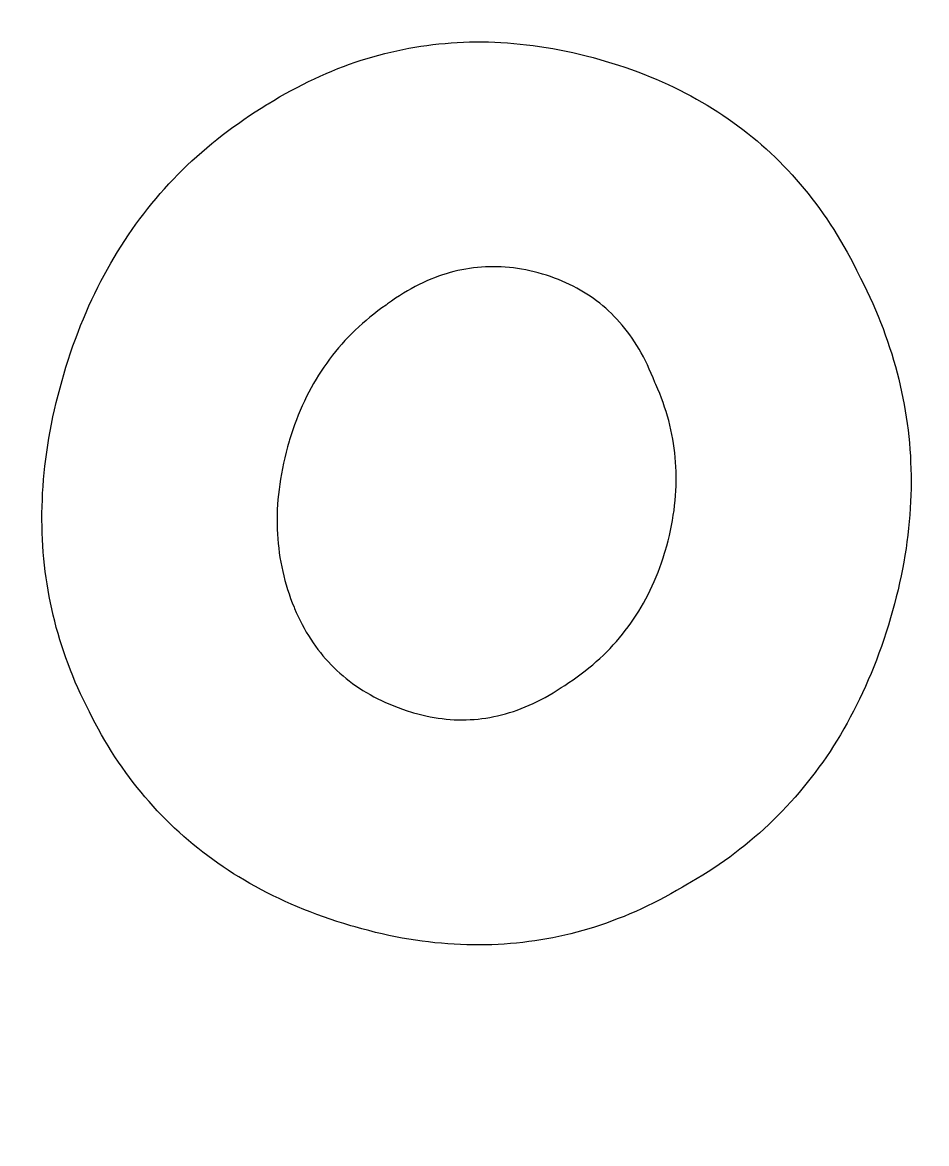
# Model space of a CAD drawing. Header units: inches. Extents: x -1316 to -504, y 751 to 1208.
# Drawn here: x -1155.9 to -1141.22, y 770.77 to 788.98 of the extents above; entities that cross this region are included whole.
import ezdxf

# ---------------------------------------------------------------- set-up
doc = ezdxf.new("R2010")
doc.units = ezdxf.units.IN
doc.header["$MEASUREMENT"] = 0
doc.linetypes.add('Continuous2', pattern=[0])
doc.layers.add('68343 AND 68344 CARRIAGE AND ARM PLATE', color=1, linetype='Continuous')
doc.layers.add('68351 TABLE', color=1, linetype='Continuous')

msp = doc.modelspace()

# ---------------------------------------------------------------- linework, layer by layer
at = {"layer": '68343 AND 68344 CARRIAGE AND ARM PLATE', "color": 3, "linetype": 'Continuous2', "lineweight": -3, "true_color": 0x00ff00}
for p, q in [((-1148.74, 788.656), (-1148.639, 788.659)), ((-1148.639, 788.659), (-1148.538, 788.66)), ((-1148.538, 788.66), (-1148.437, 788.66)), ((-1148.437, 788.66), (-1148.335, 788.659)), ((-1148.335, 788.659), (-1148.232, 788.655)), ((-1150.016, 788.472), (-1149.92, 788.496)), ((-1149.92, 788.496), (-1149.823, 788.518)), ((-1149.823, 788.518), (-1149.726, 788.538)), ((-1149.726, 788.538), (-1149.629, 788.557)), ((-1149.629, 788.557), (-1149.531, 788.574)), ((-1149.531, 788.574), (-1149.434, 788.59)), ((-1149.434, 788.59), (-1149.335, 788.604)), ((-1149.335, 788.604), (-1149.237, 788.617)), ((-1149.237, 788.617), (-1149.138, 788.628)), ((-1149.138, 788.628), (-1149.039, 788.637)), ((-1149.039, 788.637), (-1148.94, 788.645)), ((-1148.94, 788.645), (-1148.84, 788.651)), ((-1148.84, 788.651), (-1148.74, 788.656)), ((-1148.232, 788.655), (-1148.13, 788.65)), ((-1148.13, 788.65), (-1148.026, 788.644)), ((-1148.026, 788.644), (-1147.922, 788.635)), ((-1147.922, 788.635), (-1147.818, 788.626)), ((-1147.818, 788.626), (-1147.713, 788.614)), ((-1147.713, 788.614), (-1147.608, 788.601)), ((-1147.608, 788.601), (-1147.502, 788.586)), ((-1147.502, 788.586), (-1147.396, 788.57)), ((-1147.396, 788.57), (-1147.289, 788.551)), ((-1147.289, 788.551), (-1147.181, 788.531)), ((-1147.181, 788.531), (-1147.073, 788.51)), ((-1147.073, 788.51), (-1146.964, 788.486)), ((-1146.964, 788.486), (-1146.855, 788.461)), ((-1150.686, 788.262), (-1150.591, 788.297)), ((-1150.591, 788.297), (-1150.496, 788.33)), ((-1150.496, 788.33), (-1150.4, 788.362)), ((-1150.4, 788.362), (-1150.305, 788.392)), ((-1150.305, 788.392), (-1150.209, 788.42)), ((-1150.209, 788.42), (-1150.113, 788.447)), ((-1150.113, 788.447), (-1150.016, 788.472)), ((-1146.855, 788.461), (-1146.745, 788.434)), ((-1146.745, 788.434), (-1146.634, 788.405)), ((-1146.634, 788.405), (-1146.522, 788.374)), ((-1146.522, 788.374), (-1146.438, 788.35)), ((-1146.438, 788.35), (-1146.329, 788.317)), ((-1146.329, 788.317), (-1146.222, 788.283)), ((-1151.065, 788.106), (-1150.971, 788.148)), ((-1150.971, 788.148), (-1150.876, 788.187)), ((-1150.876, 788.187), (-1150.781, 788.226)), ((-1150.781, 788.226), (-1150.686, 788.262)), ((-1146.222, 788.283), (-1146.116, 788.248)), ((-1146.116, 788.248), (-1146.012, 788.211)), ((-1146.012, 788.211), (-1145.909, 788.174)), ((-1145.909, 788.174), (-1145.807, 788.135)), ((-1145.807, 788.135), (-1145.707, 788.095)), ((-1151.443, 787.922), (-1151.349, 787.971)), ((-1151.349, 787.971), (-1151.254, 788.018)), ((-1151.254, 788.018), (-1151.16, 788.063)), ((-1151.16, 788.063), (-1151.065, 788.106)), ((-1145.707, 788.095), (-1145.609, 788.054)), ((-1145.609, 788.054), (-1145.511, 788.011)), ((-1145.511, 788.011), (-1145.415, 787.968)), ((-1145.415, 787.968), (-1145.32, 787.923)), ((-1151.819, 787.71), (-1151.725, 787.766)), ((-1151.725, 787.766), (-1151.631, 787.82)), ((-1151.631, 787.82), (-1151.537, 787.872)), ((-1151.537, 787.872), (-1151.443, 787.922)), ((-1145.32, 787.923), (-1145.227, 787.877)), ((-1145.227, 787.877), (-1145.135, 787.83)), ((-1145.135, 787.83), (-1145.044, 787.782)), ((-1145.044, 787.782), (-1144.954, 787.733)), ((-1152.122, 787.523), (-1152.027, 787.583)), ((-1152.027, 787.583), (-1151.931, 787.642)), ((-1151.931, 787.642), (-1151.913, 787.653)), ((-1151.913, 787.653), (-1151.819, 787.71)), ((-1144.954, 787.733), (-1144.866, 787.683)), ((-1144.866, 787.683), (-1144.779, 787.631)), ((-1144.779, 787.631), (-1144.693, 787.578)), ((-1144.693, 787.578), (-1144.608, 787.524)), ((-1152.396, 787.338), (-1152.306, 787.401)), ((-1152.306, 787.401), (-1152.215, 787.463)), ((-1152.215, 787.463), (-1152.122, 787.523)), ((-1144.608, 787.524), (-1144.524, 787.469)), ((-1144.524, 787.469), (-1144.442, 787.413)), ((-1144.442, 787.413), (-1144.361, 787.356)), ((-1152.659, 787.144), (-1152.573, 787.21)), ((-1152.573, 787.21), (-1152.485, 787.275)), ((-1152.485, 787.275), (-1152.396, 787.338)), ((-1144.361, 787.356), (-1144.28, 787.297)), ((-1144.28, 787.297), (-1144.201, 787.238)), ((-1144.201, 787.238), (-1144.123, 787.177)), ((-1152.827, 787.01), (-1152.744, 787.078)), ((-1152.744, 787.078), (-1152.659, 787.144)), ((-1144.123, 787.177), (-1144.046, 787.115)), ((-1144.046, 787.115), (-1143.971, 787.052)), ((-1143.971, 787.052), (-1143.896, 786.987)), ((-1153.07, 786.801), (-1152.991, 786.872)), ((-1152.991, 786.872), (-1152.91, 786.941)), ((-1152.91, 786.941), (-1152.827, 787.01)), ((-1143.896, 786.987), (-1143.822, 786.922)), ((-1143.822, 786.922), (-1143.749, 786.855)), ((-1143.749, 786.855), (-1143.678, 786.787)), ((-1153.302, 786.583), (-1153.226, 786.657)), ((-1153.226, 786.657), (-1153.149, 786.729)), ((-1153.149, 786.729), (-1153.07, 786.801)), ((-1143.678, 786.787), (-1143.607, 786.718)), ((-1143.607, 786.718), (-1143.538, 786.647)), ((-1153.45, 786.432), (-1153.377, 786.508)), ((-1153.377, 786.508), (-1153.302, 786.583)), ((-1143.538, 786.647), (-1143.469, 786.575)), ((-1143.469, 786.575), (-1143.401, 786.502)), ((-1143.401, 786.502), (-1143.335, 786.428)), ((-1153.594, 786.277), (-1153.523, 786.355)), ((-1153.523, 786.355), (-1153.45, 786.432)), ((-1143.335, 786.428), (-1143.269, 786.352)), ((-1143.269, 786.352), (-1143.205, 786.276)), ((-1153.801, 786.036), (-1153.733, 786.118)), ((-1153.733, 786.118), (-1153.664, 786.198)), ((-1153.664, 786.198), (-1153.594, 786.277)), ((-1143.205, 786.276), (-1143.141, 786.197)), ((-1143.141, 786.197), (-1143.079, 786.118)), ((-1143.079, 786.118), (-1143.017, 786.037)), ((-1153.932, 785.871), (-1153.867, 785.954)), ((-1153.867, 785.954), (-1153.801, 786.036)), ((-1143.017, 786.037), (-1142.956, 785.955)), ((-1142.956, 785.955), (-1142.897, 785.871)), ((-1154.06, 785.7), (-1153.997, 785.786)), ((-1153.997, 785.786), (-1153.932, 785.871)), ((-1142.897, 785.871), (-1142.838, 785.786)), ((-1142.838, 785.786), (-1142.78, 785.7)), ((-1154.182, 785.525), (-1154.122, 785.613)), ((-1154.122, 785.613), (-1154.06, 785.7)), ((-1142.78, 785.7), (-1142.723, 785.612)), ((-1142.723, 785.612), (-1142.668, 785.522)), ((-1154.3, 785.345), (-1154.242, 785.436)), ((-1154.242, 785.436), (-1154.182, 785.525)), ((-1142.668, 785.522), (-1142.613, 785.432)), ((-1142.613, 785.432), (-1142.559, 785.339)), ((-1154.414, 785.161), (-1154.358, 785.254)), ((-1154.358, 785.254), (-1154.3, 785.345)), ((-1142.559, 785.339), (-1142.506, 785.246)), ((-1142.506, 785.246), (-1142.454, 785.15)), ((-1154.523, 784.971), (-1154.469, 785.067)), ((-1154.469, 785.067), (-1154.414, 785.161)), ((-1142.454, 785.15), (-1142.403, 785.054)), ((-1142.403, 785.054), (-1142.353, 784.955)), ((-1154.628, 784.777), (-1154.576, 784.875)), ((-1154.576, 784.875), (-1154.523, 784.971)), ((-1149.145, 784.854), (-1149.208, 784.83)), ((-1149.082, 784.876), (-1149.145, 784.854)), ((-1149.019, 784.896), (-1149.082, 784.876)), ((-1148.956, 784.914), (-1149.019, 784.896)), ((-1148.893, 784.931), (-1148.956, 784.914)), ((-1148.829, 784.946), (-1148.893, 784.931)), ((-1148.766, 784.959), (-1148.829, 784.946)), ((-1148.703, 784.971), (-1148.766, 784.959)), ((-1148.639, 784.982), (-1148.703, 784.971)), ((-1148.576, 784.99), (-1148.639, 784.982)), ((-1148.512, 784.998), (-1148.576, 784.99)), ((-1148.448, 785.003), (-1148.512, 784.998)), ((-1148.384, 785.007), (-1148.448, 785.003)), ((-1148.32, 785.009), (-1148.384, 785.007)), ((-1148.255, 785.01), (-1148.32, 785.009)), ((-1148.19, 785.009), (-1148.255, 785.01)), ((-1148.125, 785.007), (-1148.19, 785.009)), ((-1148.06, 785.003), (-1148.125, 785.007)), ((-1147.994, 784.997), (-1148.06, 785.003)), ((-1147.928, 784.989), (-1147.994, 784.997)), ((-1147.862, 784.98), (-1147.928, 784.989)), ((-1147.795, 784.97), (-1147.862, 784.98)), ((-1147.728, 784.957), (-1147.795, 784.97)), ((-1147.661, 784.943), (-1147.728, 784.957)), ((-1147.593, 784.927), (-1147.661, 784.943)), ((-1147.524, 784.91), (-1147.593, 784.927)), ((-1147.455, 784.89), (-1147.524, 784.91)), ((-1147.393, 784.871), (-1147.455, 784.89)), ((-1147.327, 784.849), (-1147.393, 784.871)), ((-1147.262, 784.826), (-1147.327, 784.849)), ((-1142.353, 784.955), (-1142.304, 784.855)), ((-1142.304, 784.855), (-1142.288, 784.822)), ((-1154.728, 784.577), (-1154.678, 784.677)), ((-1154.678, 784.677), (-1154.628, 784.777)), ((-1149.588, 784.653), (-1149.651, 784.616)), ((-1149.524, 784.687), (-1149.588, 784.653)), ((-1149.461, 784.719), (-1149.524, 784.687)), ((-1149.397, 784.75), (-1149.461, 784.719)), ((-1149.334, 784.778), (-1149.397, 784.75)), ((-1149.271, 784.805), (-1149.334, 784.778)), ((-1149.208, 784.83), (-1149.271, 784.805)), ((-1147.198, 784.802), (-1147.262, 784.826)), ((-1147.136, 784.777), (-1147.198, 784.802)), ((-1147.075, 784.75), (-1147.136, 784.777)), ((-1147.015, 784.722), (-1147.075, 784.75)), ((-1146.956, 784.693), (-1147.015, 784.722)), ((-1146.899, 784.663), (-1146.956, 784.693)), ((-1146.842, 784.631), (-1146.899, 784.663)), ((-1142.288, 784.822), (-1142.237, 784.72)), ((-1142.237, 784.72), (-1142.187, 784.617)), ((-1154.823, 784.372), (-1154.776, 784.475)), ((-1154.776, 784.475), (-1154.728, 784.577)), ((-1149.843, 784.497), (-1149.907, 784.453)), ((-1149.779, 784.539), (-1149.843, 784.497)), ((-1149.715, 784.578), (-1149.779, 784.539)), ((-1149.651, 784.616), (-1149.715, 784.578)), ((-1146.787, 784.598), (-1146.842, 784.631)), ((-1146.733, 784.564), (-1146.787, 784.598)), ((-1146.68, 784.529), (-1146.733, 784.564)), ((-1146.627, 784.493), (-1146.68, 784.529)), ((-1146.576, 784.455), (-1146.627, 784.493)), ((-1142.187, 784.617), (-1142.139, 784.515)), ((-1142.139, 784.515), (-1142.092, 784.413)), ((-1154.869, 784.267), (-1154.823, 784.372)), ((-1150.131, 784.291), (-1150.196, 784.241)), ((-1150.065, 784.34), (-1150.131, 784.291)), ((-1149.997, 784.388), (-1150.065, 784.34)), ((-1149.972, 784.407), (-1149.997, 784.388)), ((-1149.907, 784.453), (-1149.972, 784.407)), ((-1146.526, 784.416), (-1146.576, 784.455)), ((-1146.477, 784.376), (-1146.526, 784.416)), ((-1146.429, 784.335), (-1146.477, 784.376)), ((-1146.382, 784.292), (-1146.429, 784.335)), ((-1146.335, 784.248), (-1146.382, 784.292)), ((-1142.092, 784.413), (-1142.048, 784.311)), ((-1142.048, 784.311), (-1142.005, 784.209)), ((-1154.958, 784.054), (-1154.914, 784.161)), ((-1154.914, 784.161), (-1154.869, 784.267)), ((-1150.321, 784.139), (-1150.382, 784.086)), ((-1150.259, 784.191), (-1150.321, 784.139)), ((-1150.196, 784.241), (-1150.259, 784.191)), ((-1146.29, 784.203), (-1146.335, 784.248)), ((-1146.246, 784.156), (-1146.29, 784.203)), ((-1146.202, 784.108), (-1146.246, 784.156)), ((-1146.16, 784.059), (-1146.202, 784.108)), ((-1142.005, 784.209), (-1141.964, 784.107)), ((-1141.964, 784.107), (-1141.924, 784.005)), ((-1155.042, 783.835), (-1155, 783.945)), ((-1155, 783.945), (-1154.958, 784.054)), ((-1150.555, 783.923), (-1150.61, 783.867)), ((-1150.499, 783.978), (-1150.555, 783.923)), ((-1150.441, 784.033), (-1150.499, 783.978)), ((-1150.382, 784.086), (-1150.441, 784.033)), ((-1146.118, 784.008), (-1146.16, 784.059)), ((-1146.077, 783.955), (-1146.118, 784.008)), ((-1146.037, 783.902), (-1146.077, 783.955)), ((-1141.924, 784.005), (-1141.887, 783.903)), ((-1155.082, 783.723), (-1155.042, 783.835)), ((-1150.717, 783.751), (-1150.768, 783.692)), ((-1150.664, 783.809), (-1150.717, 783.751)), ((-1150.61, 783.867), (-1150.664, 783.809)), ((-1145.998, 783.847), (-1146.037, 783.902)), ((-1145.96, 783.79), (-1145.998, 783.847)), ((-1145.923, 783.731), (-1145.96, 783.79)), ((-1141.887, 783.903), (-1141.851, 783.801)), ((-1141.851, 783.801), (-1141.816, 783.698)), ((-1155.159, 783.495), (-1155.121, 783.61)), ((-1155.121, 783.61), (-1155.082, 783.723)), ((-1150.867, 783.571), (-1150.915, 783.508)), ((-1150.818, 783.632), (-1150.867, 783.571)), ((-1150.768, 783.692), (-1150.818, 783.632)), ((-1145.887, 783.672), (-1145.923, 783.731)), ((-1145.852, 783.61), (-1145.887, 783.672)), ((-1145.817, 783.547), (-1145.852, 783.61)), ((-1141.816, 783.698), (-1141.783, 783.596)), ((-1141.783, 783.596), (-1141.752, 783.494)), ((-1155.231, 783.261), (-1155.196, 783.379)), ((-1155.196, 783.379), (-1155.159, 783.495)), ((-1151.006, 783.381), (-1151.05, 783.315)), ((-1150.961, 783.445), (-1151.006, 783.381)), ((-1150.915, 783.508), (-1150.961, 783.445)), ((-1145.784, 783.482), (-1145.817, 783.547)), ((-1145.751, 783.415), (-1145.784, 783.482)), ((-1145.72, 783.347), (-1145.751, 783.415)), ((-1141.752, 783.494), (-1141.723, 783.391)), ((-1141.723, 783.391), (-1141.695, 783.288)), ((-1155.26, 783.161), (-1155.231, 783.261)), ((-1151.093, 783.249), (-1151.134, 783.182)), ((-1151.05, 783.315), (-1151.093, 783.249)), ((-1145.689, 783.277), (-1145.72, 783.347)), ((-1145.659, 783.205), (-1145.689, 783.277)), ((-1145.631, 783.131), (-1145.659, 783.205)), ((-1141.695, 783.288), (-1141.669, 783.186)), ((-1155.324, 782.922), (-1155.293, 783.041)), ((-1155.293, 783.041), (-1155.26, 783.161)), ((-1151.214, 783.043), (-1151.252, 782.972)), ((-1151.175, 783.113), (-1151.214, 783.043)), ((-1151.134, 783.182), (-1151.175, 783.113)), ((-1145.615, 783.096), (-1145.631, 783.131)), ((-1145.583, 783.023), (-1145.615, 783.096)), ((-1145.552, 782.95), (-1145.583, 783.023)), ((-1141.669, 783.186), (-1141.645, 783.083)), ((-1141.645, 783.083), (-1141.622, 782.98)), ((-1155.354, 782.804), (-1155.324, 782.922)), ((-1151.288, 782.9), (-1151.324, 782.827)), ((-1151.252, 782.972), (-1151.288, 782.9)), ((-1145.524, 782.877), (-1145.552, 782.95)), ((-1145.497, 782.804), (-1145.524, 782.877)), ((-1141.622, 782.98), (-1141.6, 782.876)), ((-1141.6, 782.876), (-1141.581, 782.773)), ((-1155.407, 782.57), (-1155.381, 782.687)), ((-1155.381, 782.687), (-1155.354, 782.804)), ((-1151.391, 782.677), (-1151.423, 782.6)), ((-1151.358, 782.753), (-1151.391, 782.677)), ((-1151.324, 782.827), (-1151.358, 782.753)), ((-1145.471, 782.73), (-1145.497, 782.804)), ((-1145.448, 782.657), (-1145.471, 782.73)), ((-1145.426, 782.583), (-1145.448, 782.657)), ((-1141.581, 782.773), (-1141.562, 782.67)), ((-1141.562, 782.67), (-1141.546, 782.566)), ((-1155.431, 782.454), (-1155.407, 782.57)), ((-1151.454, 782.522), (-1151.483, 782.443)), ((-1151.423, 782.6), (-1151.454, 782.522)), ((-1145.405, 782.51), (-1145.426, 782.583)), ((-1145.386, 782.436), (-1145.405, 782.51)), ((-1141.546, 782.566), (-1141.531, 782.462)), ((-1155.473, 782.224), (-1155.453, 782.339)), ((-1155.453, 782.339), (-1155.431, 782.454)), ((-1151.512, 782.362), (-1151.539, 782.28)), ((-1151.483, 782.443), (-1151.512, 782.362)), ((-1145.369, 782.361), (-1145.386, 782.436)), ((-1145.353, 782.287), (-1145.369, 782.361)), ((-1145.339, 782.212), (-1145.353, 782.287)), ((-1141.531, 782.462), (-1141.518, 782.358)), ((-1141.518, 782.358), (-1141.506, 782.253)), ((-1155.509, 781.997), (-1155.492, 782.11)), ((-1155.492, 782.11), (-1155.473, 782.224)), ((-1151.571, 782.175), (-1151.596, 782.085)), ((-1151.564, 782.197), (-1151.571, 782.175)), ((-1151.539, 782.28), (-1151.564, 782.197)), ((-1145.327, 782.138), (-1145.339, 782.212)), ((-1145.316, 782.062), (-1145.327, 782.138)), ((-1141.506, 782.253), (-1141.496, 782.149)), ((-1141.496, 782.149), (-1141.487, 782.044)), ((-1155.524, 781.885), (-1155.509, 781.997)), ((-1151.62, 781.996), (-1151.642, 781.907)), ((-1151.596, 782.085), (-1151.62, 781.996)), ((-1145.307, 781.987), (-1145.316, 782.062)), ((-1145.299, 781.911), (-1145.307, 781.987)), ((-1141.487, 782.044), (-1141.48, 781.939)), ((-1141.48, 781.939), (-1141.475, 781.834)), ((-1155.549, 781.662), (-1155.537, 781.773)), ((-1155.537, 781.773), (-1155.524, 781.885)), ((-1151.662, 781.82), (-1151.68, 781.733)), ((-1151.642, 781.907), (-1151.662, 781.82)), ((-1145.293, 781.835), (-1145.299, 781.911)), ((-1145.288, 781.759), (-1145.293, 781.835)), ((-1145.285, 781.682), (-1145.288, 781.759)), ((-1141.475, 781.834), (-1141.471, 781.728)), ((-1155.559, 781.552), (-1155.549, 781.662)), ((-1151.711, 781.562), (-1151.724, 781.477)), ((-1151.697, 781.647), (-1151.711, 781.562)), ((-1151.68, 781.733), (-1151.697, 781.647)), ((-1145.284, 781.605), (-1145.285, 781.682)), ((-1145.284, 781.527), (-1145.284, 781.605)), ((-1141.471, 781.728), (-1141.469, 781.622)), ((-1141.469, 781.622), (-1141.468, 781.516)), ((-1155.575, 781.332), (-1155.568, 781.442)), ((-1155.568, 781.442), (-1155.559, 781.552)), ((-1151.735, 781.394), (-1151.745, 781.311)), ((-1151.724, 781.477), (-1151.735, 781.394)), ((-1145.289, 781.371), (-1145.286, 781.45)), ((-1145.286, 781.45), (-1145.284, 781.527)), ((-1141.469, 781.409), (-1141.471, 781.302)), ((-1141.468, 781.516), (-1141.469, 781.409)), ((-1155.584, 781.116), (-1155.58, 781.224)), ((-1155.58, 781.224), (-1155.575, 781.332)), ((-1151.753, 781.228), (-1151.759, 781.147)), ((-1151.745, 781.311), (-1151.753, 781.228)), ((-1145.309, 781.134), (-1145.301, 781.213)), ((-1145.301, 781.213), (-1145.294, 781.293)), ((-1145.294, 781.293), (-1145.289, 781.371)), ((-1141.475, 781.195), (-1141.481, 781.087)), ((-1141.471, 781.302), (-1141.475, 781.195)), ((-1155.586, 781.008), (-1155.584, 781.116)), ((-1151.763, 781.066), (-1151.766, 780.985)), ((-1151.759, 781.147), (-1151.763, 781.066)), ((-1145.331, 780.973), (-1145.319, 781.053)), ((-1145.319, 781.053), (-1145.309, 781.134)), ((-1141.481, 781.087), (-1141.489, 780.979)), ((-1155.586, 780.901), (-1155.586, 781.008)), ((-1155.585, 780.794), (-1155.586, 780.901)), ((-1151.766, 780.985), (-1151.767, 780.905)), ((-1151.767, 780.905), (-1151.767, 780.826)), ((-1145.36, 780.81), (-1145.344, 780.891)), ((-1145.344, 780.891), (-1145.331, 780.973)), ((-1141.498, 780.871), (-1141.508, 780.762)), ((-1141.489, 780.979), (-1141.498, 780.871)), ((-1155.582, 780.688), (-1155.585, 780.794)), ((-1155.578, 780.583), (-1155.582, 780.688)), ((-1151.767, 780.826), (-1151.765, 780.748)), ((-1151.765, 780.748), (-1151.761, 780.669)), ((-1151.761, 780.669), (-1151.756, 780.592)), ((-1145.395, 780.644), (-1145.377, 780.727)), ((-1145.377, 780.727), (-1145.36, 780.81)), ((-1141.521, 780.653), (-1141.535, 780.544)), ((-1141.508, 780.762), (-1141.521, 780.653)), ((-1155.572, 780.478), (-1155.578, 780.583)), ((-1155.564, 780.373), (-1155.572, 780.478)), ((-1151.756, 780.592), (-1151.749, 780.515)), ((-1151.749, 780.515), (-1151.741, 780.438)), ((-1145.462, 780.392), (-1145.438, 780.477)), ((-1145.438, 780.477), (-1145.416, 780.561)), ((-1145.416, 780.561), (-1145.395, 780.644)), ((-1141.535, 780.544), (-1141.55, 780.433)), ((-1155.555, 780.269), (-1155.564, 780.373)), ((-1151.741, 780.438), (-1151.731, 780.362)), ((-1151.731, 780.362), (-1151.72, 780.287)), ((-1151.72, 780.287), (-1151.707, 780.211)), ((-1145.496, 780.281), (-1145.471, 780.361)), ((-1145.471, 780.361), (-1145.462, 780.392)), ((-1141.568, 780.323), (-1141.587, 780.212)), ((-1141.55, 780.433), (-1141.568, 780.323)), ((-1155.545, 780.166), (-1155.555, 780.269)), ((-1155.532, 780.063), (-1155.545, 780.166)), ((-1151.707, 780.211), (-1151.692, 780.137)), ((-1151.692, 780.137), (-1151.676, 780.062)), ((-1145.579, 780.048), (-1145.55, 780.124)), ((-1145.55, 780.124), (-1145.523, 780.202)), ((-1145.523, 780.202), (-1145.496, 780.281)), ((-1141.607, 780.101), (-1141.63, 779.989)), ((-1141.587, 780.212), (-1141.607, 780.101)), ((-1155.519, 779.96), (-1155.532, 780.063)), ((-1155.503, 779.858), (-1155.519, 779.96)), ((-1151.676, 780.062), (-1151.659, 779.988)), ((-1151.659, 779.988), (-1151.64, 779.915)), ((-1145.64, 779.899), (-1145.609, 779.973)), ((-1145.609, 779.973), (-1145.579, 780.048)), ((-1141.63, 779.989), (-1141.654, 779.876)), ((-1155.486, 779.756), (-1155.503, 779.858)), ((-1155.468, 779.654), (-1155.486, 779.756)), ((-1151.64, 779.915), (-1151.619, 779.842)), ((-1151.619, 779.842), (-1151.597, 779.769)), ((-1151.597, 779.769), (-1151.573, 779.696)), ((-1145.741, 779.685), (-1145.706, 779.755)), ((-1145.706, 779.755), (-1145.673, 779.826)), ((-1145.673, 779.826), (-1145.64, 779.899)), ((-1141.68, 779.763), (-1141.708, 779.65)), ((-1141.654, 779.876), (-1141.68, 779.763)), ((-1155.448, 779.553), (-1155.468, 779.654)), ((-1151.573, 779.696), (-1151.547, 779.624)), ((-1151.547, 779.624), (-1151.52, 779.552)), ((-1145.814, 779.548), (-1145.777, 779.616)), ((-1145.777, 779.616), (-1145.741, 779.685)), ((-1141.708, 779.65), (-1141.737, 779.536)), ((-1155.427, 779.452), (-1155.448, 779.553)), ((-1155.403, 779.352), (-1155.427, 779.452)), ((-1151.52, 779.552), (-1151.492, 779.48)), ((-1151.492, 779.48), (-1151.484, 779.462)), ((-1151.484, 779.462), (-1151.455, 779.395)), ((-1151.455, 779.395), (-1151.425, 779.328)), ((-1145.934, 779.35), (-1145.893, 779.415)), ((-1145.893, 779.415), (-1145.853, 779.481)), ((-1145.853, 779.481), (-1145.814, 779.548)), ((-1141.768, 779.421), (-1141.8, 779.31)), ((-1141.737, 779.536), (-1141.768, 779.421)), ((-1155.379, 779.252), (-1155.403, 779.352)), ((-1155.353, 779.152), (-1155.379, 779.252)), ((-1151.425, 779.328), (-1151.393, 779.264)), ((-1151.393, 779.264), (-1151.361, 779.2)), ((-1151.361, 779.2), (-1151.327, 779.139)), ((-1146.064, 779.162), (-1146.019, 779.224)), ((-1146.019, 779.224), (-1145.976, 779.286)), ((-1145.976, 779.286), (-1145.934, 779.35)), ((-1141.836, 779.191), (-1141.873, 779.074)), ((-1141.8, 779.31), (-1141.836, 779.191)), ((-1155.325, 779.052), (-1155.353, 779.152)), ((-1155.295, 778.953), (-1155.325, 779.052)), ((-1151.327, 779.139), (-1151.292, 779.078)), ((-1151.292, 779.078), (-1151.257, 779.019)), ((-1151.257, 779.019), (-1151.22, 778.961)), ((-1146.205, 778.983), (-1146.157, 779.041)), ((-1146.157, 779.041), (-1146.11, 779.101)), ((-1146.11, 779.101), (-1146.064, 779.162)), ((-1141.873, 779.074), (-1141.911, 778.959)), ((-1155.264, 778.854), (-1155.295, 778.953)), ((-1155.232, 778.756), (-1155.264, 778.854)), ((-1151.22, 778.961), (-1151.182, 778.905)), ((-1151.182, 778.905), (-1151.144, 778.85)), ((-1151.144, 778.85), (-1151.104, 778.796)), ((-1146.358, 778.812), (-1146.306, 778.868)), ((-1146.306, 778.868), (-1146.255, 778.925)), ((-1146.255, 778.925), (-1146.205, 778.983)), ((-1141.95, 778.845), (-1141.991, 778.733)), ((-1141.911, 778.959), (-1141.95, 778.845)), ((-1155.198, 778.657), (-1155.232, 778.756)), ((-1155.162, 778.559), (-1155.198, 778.657)), ((-1151.104, 778.796), (-1151.063, 778.744)), ((-1151.063, 778.744), (-1151.021, 778.692)), ((-1151.021, 778.692), (-1150.978, 778.642)), ((-1146.581, 778.598), (-1146.523, 778.65)), ((-1146.523, 778.65), (-1146.467, 778.703)), ((-1146.467, 778.703), (-1146.412, 778.757)), ((-1146.412, 778.757), (-1146.358, 778.812)), ((-1141.991, 778.733), (-1142.032, 778.622)), ((-1155.124, 778.461), (-1155.162, 778.559)), ((-1150.978, 778.642), (-1150.934, 778.593)), ((-1150.934, 778.593), (-1150.888, 778.546)), ((-1150.888, 778.546), (-1150.842, 778.499)), ((-1150.842, 778.499), (-1150.795, 778.454)), ((-1146.763, 778.447), (-1146.701, 778.496)), ((-1146.701, 778.496), (-1146.64, 778.547)), ((-1146.64, 778.547), (-1146.581, 778.598)), ((-1142.075, 778.513), (-1142.119, 778.405)), ((-1142.032, 778.622), (-1142.075, 778.513)), ((-1155.085, 778.364), (-1155.124, 778.461)), ((-1155.045, 778.266), (-1155.085, 778.364)), ((-1150.795, 778.454), (-1150.746, 778.41)), ((-1150.746, 778.41), (-1150.696, 778.366)), ((-1150.696, 778.366), (-1150.646, 778.324)), ((-1150.646, 778.324), (-1150.594, 778.284)), ((-1150.594, 778.284), (-1150.54, 778.244)), ((-1147.026, 778.257), (-1146.958, 778.303)), ((-1146.958, 778.303), (-1146.891, 778.35)), ((-1146.891, 778.35), (-1146.826, 778.398)), ((-1146.826, 778.398), (-1146.763, 778.447)), ((-1142.163, 778.299), (-1142.209, 778.195)), ((-1142.119, 778.405), (-1142.163, 778.299)), ((-1155.002, 778.169), (-1155.045, 778.266)), ((-1154.958, 778.072), (-1155.002, 778.169)), ((-1150.54, 778.244), (-1150.486, 778.205)), ((-1150.486, 778.205), (-1150.43, 778.167)), ((-1150.43, 778.167), (-1150.373, 778.131)), ((-1150.373, 778.131), (-1150.315, 778.095)), ((-1147.281, 778.092), (-1147.216, 778.133)), ((-1147.216, 778.133), (-1147.15, 778.176)), ((-1147.15, 778.176), (-1147.095, 778.212)), ((-1147.095, 778.212), (-1147.026, 778.257)), ((-1142.209, 778.195), (-1142.256, 778.092)), ((-1154.913, 777.975), (-1154.958, 778.072)), ((-1154.865, 777.879), (-1154.913, 777.975)), ((-1150.315, 778.095), (-1150.256, 778.061)), ((-1150.256, 778.061), (-1150.195, 778.028)), ((-1150.195, 778.028), (-1150.132, 777.995)), ((-1150.132, 777.995), (-1150.069, 777.964)), ((-1150.069, 777.964), (-1150.004, 777.934)), ((-1150.004, 777.934), (-1149.937, 777.905)), ((-1147.672, 777.888), (-1147.607, 777.918)), ((-1147.607, 777.918), (-1147.542, 777.949)), ((-1147.542, 777.949), (-1147.478, 777.982)), ((-1147.478, 777.982), (-1147.412, 778.017)), ((-1147.412, 778.017), (-1147.347, 778.053)), ((-1147.347, 778.053), (-1147.281, 778.092)), ((-1142.304, 777.99), (-1142.354, 777.89)), ((-1142.256, 778.092), (-1142.304, 777.99)), ((-1154.816, 777.783), (-1154.865, 777.879)), ((-1154.771, 777.692), (-1154.816, 777.783)), ((-1149.937, 777.905), (-1149.869, 777.877)), ((-1149.869, 777.877), (-1149.8, 777.851)), ((-1149.8, 777.851), (-1149.729, 777.825)), ((-1149.729, 777.825), (-1149.656, 777.8)), ((-1149.656, 777.8), (-1149.582, 777.777)), ((-1149.582, 777.777), (-1149.55, 777.768)), ((-1149.55, 777.768), (-1149.483, 777.749)), ((-1149.483, 777.749), (-1149.416, 777.731)), ((-1148.12, 777.733), (-1148.057, 777.75)), ((-1148.057, 777.75), (-1147.993, 777.769)), ((-1147.993, 777.769), (-1147.929, 777.789)), ((-1147.929, 777.789), (-1147.865, 777.811)), ((-1147.865, 777.811), (-1147.801, 777.835)), ((-1147.801, 777.835), (-1147.736, 777.861)), ((-1147.736, 777.861), (-1147.672, 777.888)), ((-1142.404, 777.792), (-1142.455, 777.695)), ((-1142.354, 777.89), (-1142.404, 777.792)), ((-1154.721, 777.596), (-1154.771, 777.692)), ((-1154.67, 777.502), (-1154.721, 777.596)), ((-1149.416, 777.731), (-1149.349, 777.716)), ((-1149.349, 777.716), (-1149.282, 777.702)), ((-1149.282, 777.702), (-1149.216, 777.69)), ((-1149.216, 777.69), (-1149.15, 777.68)), ((-1149.15, 777.68), (-1149.085, 777.671)), ((-1149.085, 777.671), (-1149.019, 777.664)), ((-1149.019, 777.664), (-1148.954, 777.658)), ((-1148.954, 777.658), (-1148.889, 777.654)), ((-1148.889, 777.654), (-1148.825, 777.652)), ((-1148.825, 777.652), (-1148.76, 777.651)), ((-1148.76, 777.651), (-1148.696, 777.652)), ((-1148.696, 777.652), (-1148.632, 777.655)), ((-1148.632, 777.655), (-1148.567, 777.659)), ((-1148.567, 777.659), (-1148.503, 777.665)), ((-1148.503, 777.665), (-1148.44, 777.672)), ((-1148.44, 777.672), (-1148.376, 777.681)), ((-1148.376, 777.681), (-1148.312, 777.692)), ((-1148.312, 777.692), (-1148.248, 777.704)), ((-1148.248, 777.704), (-1148.184, 777.717)), ((-1148.184, 777.717), (-1148.12, 777.733)), ((-1142.507, 777.599), (-1142.561, 777.504)), ((-1142.455, 777.695), (-1142.507, 777.599)), ((-1154.618, 777.409), (-1154.67, 777.502)), ((-1154.565, 777.318), (-1154.618, 777.409)), ((-1142.615, 777.411), (-1142.671, 777.32)), ((-1142.561, 777.504), (-1142.615, 777.411)), ((-1154.511, 777.228), (-1154.565, 777.318)), ((-1154.456, 777.139), (-1154.511, 777.228)), ((-1142.728, 777.229), (-1142.785, 777.14)), ((-1142.671, 777.32), (-1142.728, 777.229)), ((-1154.4, 777.052), (-1154.456, 777.139)), ((-1154.342, 776.966), (-1154.4, 777.052)), ((-1142.844, 777.052), (-1142.904, 776.966)), ((-1142.785, 777.14), (-1142.844, 777.052)), ((-1154.284, 776.881), (-1154.342, 776.966)), ((-1154.225, 776.798), (-1154.284, 776.881)), ((-1142.965, 776.881), (-1143.027, 776.797)), ((-1142.904, 776.966), (-1142.965, 776.881)), ((-1154.164, 776.716), (-1154.225, 776.798)), ((-1154.103, 776.635), (-1154.164, 776.716)), ((-1143.09, 776.714), (-1143.154, 776.633)), ((-1143.027, 776.797), (-1143.09, 776.714)), ((-1154.041, 776.555), (-1154.103, 776.635)), ((-1153.977, 776.477), (-1154.041, 776.555)), ((-1153.913, 776.4), (-1153.977, 776.477)), ((-1143.285, 776.473), (-1143.353, 776.395)), ((-1143.219, 776.552), (-1143.285, 776.473)), ((-1143.154, 776.633), (-1143.219, 776.552)), ((-1153.847, 776.324), (-1153.913, 776.4)), ((-1153.78, 776.249), (-1153.847, 776.324)), ((-1143.421, 776.319), (-1143.491, 776.243)), ((-1143.353, 776.395), (-1143.421, 776.319)), ((-1153.713, 776.176), (-1153.78, 776.249)), ((-1153.644, 776.103), (-1153.713, 776.176)), ((-1153.574, 776.032), (-1153.644, 776.103)), ((-1143.633, 776.096), (-1143.706, 776.023)), ((-1143.562, 776.169), (-1143.633, 776.096)), ((-1143.491, 776.243), (-1143.562, 776.169)), ((-1153.503, 775.962), (-1153.574, 776.032)), ((-1153.431, 775.893), (-1153.503, 775.962)), ((-1143.78, 775.952), (-1143.856, 775.883)), ((-1143.706, 776.023), (-1143.78, 775.952)), ((-1153.357, 775.826), (-1153.431, 775.893)), ((-1153.283, 775.759), (-1153.357, 775.826)), ((-1153.207, 775.694), (-1153.283, 775.759)), ((-1144.009, 775.746), (-1144.088, 775.68)), ((-1143.932, 775.814), (-1144.009, 775.746)), ((-1143.856, 775.883), (-1143.932, 775.814)), ((-1153.131, 775.629), (-1153.207, 775.694)), ((-1153.053, 775.566), (-1153.131, 775.629)), ((-1152.974, 775.504), (-1153.053, 775.566)), ((-1144.249, 775.55), (-1144.331, 775.487)), ((-1144.168, 775.614), (-1144.249, 775.55)), ((-1144.088, 775.68), (-1144.168, 775.614)), ((-1152.893, 775.443), (-1152.974, 775.504)), ((-1152.812, 775.383), (-1152.893, 775.443)), ((-1152.729, 775.324), (-1152.812, 775.383)), ((-1144.415, 775.424), (-1144.5, 775.363)), ((-1144.331, 775.487), (-1144.415, 775.424)), ((-1152.645, 775.267), (-1152.729, 775.324)), ((-1152.56, 775.21), (-1152.645, 775.267)), ((-1152.474, 775.154), (-1152.56, 775.21)), ((-1144.762, 775.186), (-1144.852, 775.129)), ((-1144.673, 775.244), (-1144.762, 775.186)), ((-1144.586, 775.303), (-1144.673, 775.244)), ((-1144.5, 775.363), (-1144.586, 775.303)), ((-1152.386, 775.1), (-1152.474, 775.154)), ((-1152.297, 775.047), (-1152.386, 775.1)), ((-1152.207, 774.994), (-1152.297, 775.047)), ((-1145.035, 775.019), (-1145.129, 774.965)), ((-1144.943, 775.073), (-1145.035, 775.019)), ((-1144.852, 775.129), (-1144.943, 775.073)), ((-1152.115, 774.943), (-1152.207, 774.994)), ((-1152.022, 774.893), (-1152.115, 774.943)), ((-1151.928, 774.844), (-1152.022, 774.893)), ((-1151.832, 774.796), (-1151.928, 774.844)), ((-1145.372, 774.826), (-1145.466, 774.775)), ((-1145.277, 774.88), (-1145.372, 774.826)), ((-1145.183, 774.935), (-1145.277, 774.88)), ((-1145.129, 774.965), (-1145.183, 774.935)), ((-1151.735, 774.749), (-1151.832, 774.796)), ((-1151.636, 774.703), (-1151.735, 774.749)), ((-1151.536, 774.659), (-1151.636, 774.703)), ((-1151.435, 774.615), (-1151.536, 774.659)), ((-1145.656, 774.676), (-1145.751, 774.63)), ((-1145.561, 774.725), (-1145.656, 774.676)), ((-1145.466, 774.775), (-1145.561, 774.725)), ((-1151.332, 774.573), (-1151.435, 774.615)), ((-1151.228, 774.532), (-1151.332, 774.573)), ((-1151.122, 774.492), (-1151.228, 774.532)), ((-1151.014, 774.453), (-1151.122, 774.492)), ((-1146.131, 774.461), (-1146.226, 774.424)), ((-1146.036, 774.501), (-1146.131, 774.461)), ((-1145.94, 774.542), (-1146.036, 774.501)), ((-1145.845, 774.585), (-1145.94, 774.542)), ((-1145.751, 774.63), (-1145.845, 774.585)), ((-1150.905, 774.415), (-1151.014, 774.453)), ((-1150.794, 774.378), (-1150.905, 774.415)), ((-1150.682, 774.343), (-1150.794, 774.378)), ((-1150.568, 774.308), (-1150.682, 774.343)), ((-1150.501, 774.289), (-1150.568, 774.308)), ((-1150.39, 774.258), (-1150.501, 774.289)), ((-1146.609, 774.288), (-1146.705, 774.259)), ((-1146.513, 774.32), (-1146.609, 774.288)), ((-1146.417, 774.353), (-1146.513, 774.32)), ((-1146.322, 774.387), (-1146.417, 774.353)), ((-1146.226, 774.424), (-1146.322, 774.387)), ((-1150.279, 774.229), (-1150.39, 774.258)), ((-1150.168, 774.201), (-1150.279, 774.229)), ((-1150.058, 774.176), (-1150.168, 774.201)), ((-1149.949, 774.152), (-1150.058, 774.176)), ((-1149.841, 774.13), (-1149.949, 774.152)), ((-1149.733, 774.109), (-1149.841, 774.13)), ((-1149.625, 774.091), (-1149.733, 774.109)), ((-1147.384, 774.096), (-1147.482, 774.079)), ((-1147.286, 774.114), (-1147.384, 774.096)), ((-1147.189, 774.134), (-1147.286, 774.114)), ((-1147.092, 774.156), (-1147.189, 774.134)), ((-1146.995, 774.179), (-1147.092, 774.156)), ((-1146.898, 774.204), (-1146.995, 774.179)), ((-1146.801, 774.231), (-1146.898, 774.204)), ((-1146.705, 774.259), (-1146.801, 774.231)), ((-1149.519, 774.074), (-1149.625, 774.091)), ((-1149.412, 774.059), (-1149.519, 774.074)), ((-1149.307, 774.045), (-1149.412, 774.059)), ((-1149.202, 774.033), (-1149.307, 774.045)), ((-1149.097, 774.023), (-1149.202, 774.033)), ((-1148.993, 774.015), (-1149.097, 774.023)), ((-1148.889, 774.008), (-1148.993, 774.015)), ((-1148.786, 774.002), (-1148.889, 774.008)), ((-1148.683, 773.999), (-1148.786, 774.002)), ((-1148.581, 773.997), (-1148.683, 773.999)), ((-1148.479, 773.996), (-1148.581, 773.997)), ((-1148.378, 773.997), (-1148.479, 773.996)), ((-1148.277, 774), (-1148.378, 773.997)), ((-1148.176, 774.004), (-1148.277, 774)), ((-1148.076, 774.01), (-1148.176, 774.004)), ((-1147.976, 774.018), (-1148.076, 774.01)), ((-1147.877, 774.027), (-1147.976, 774.018)), ((-1147.777, 774.038), (-1147.877, 774.027)), ((-1147.679, 774.05), (-1147.777, 774.038)), ((-1147.58, 774.064), (-1147.679, 774.05)), ((-1147.482, 774.079), (-1147.58, 774.064))]:
    msp.add_line(p, q, dxfattribs=at)
at = {"layer": '68351 TABLE', "color": 1, "linetype": 'Continuous2', "lineweight": -3, "true_color": 0xff0000}
msp.add_arc((-1090.121, 979.815), 220, 215.01308, 324.98692, dxfattribs=at)

doc.saveas('drawing.dxf')
